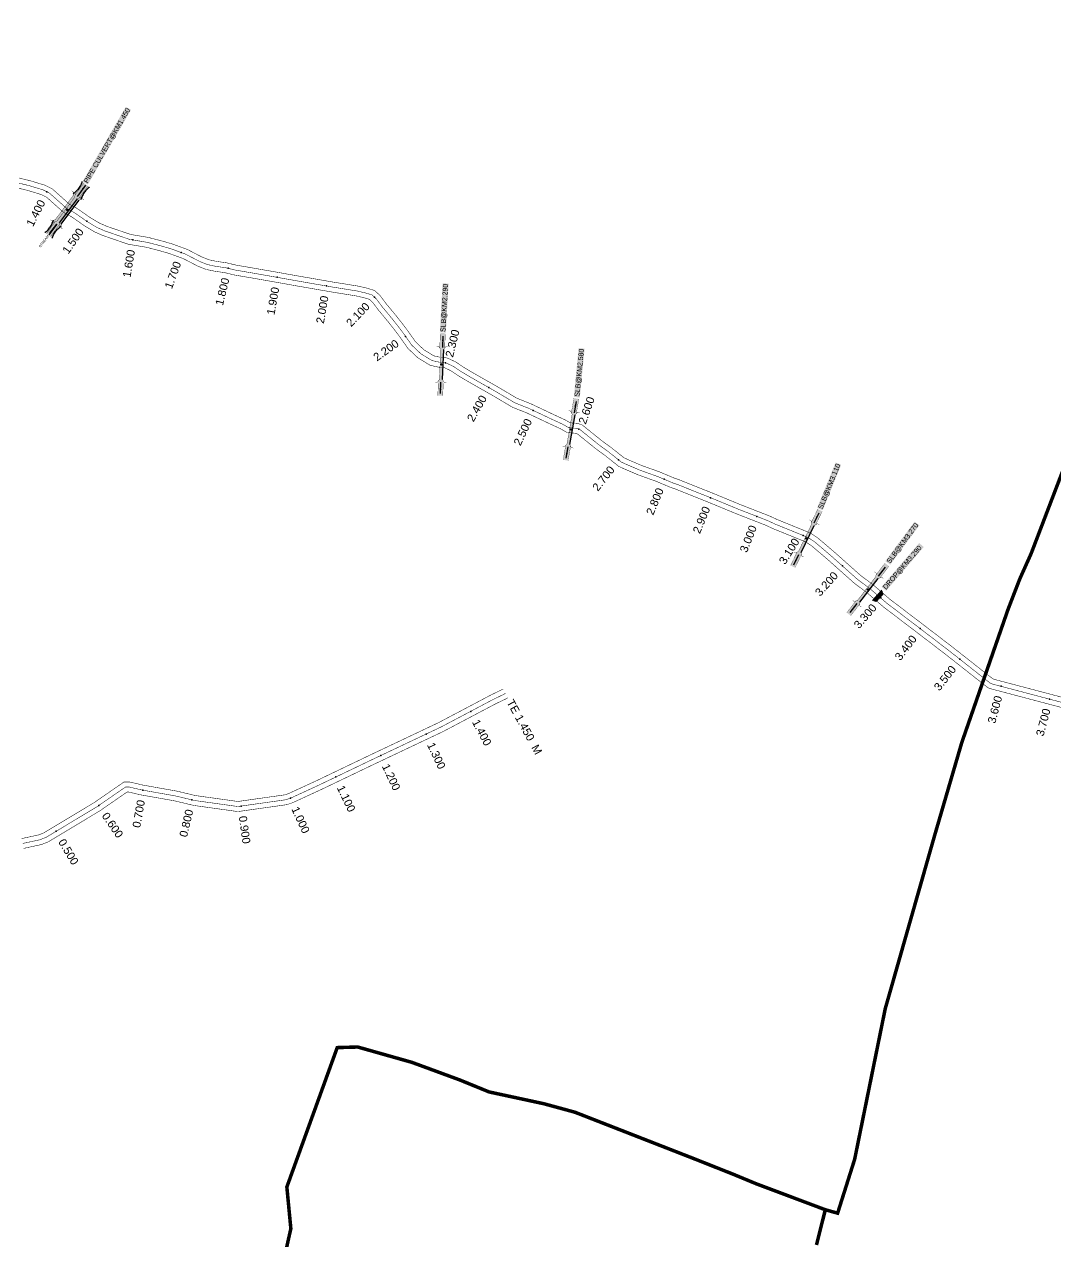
# Model space of a CAD drawing. Header units: inches. Extents: x 174104 to 230935, y 1583276 to 1631460.
# Drawn here: x 199732 to 201796, y 1609202 to 1611636 of the extents above; entities that cross this region are included whole.
import ezdxf
from ezdxf.enums import TextEntityAlignment as Align

# ---------------------------------------------------------------- set-up
doc = ezdxf.new("R2010")
doc.units = ezdxf.units.IN
doc.header["$LTSCALE"] = 15
doc.header["$MEASUREMENT"] = 0
doc.linetypes.add('ACAD_ISO02W100', pattern=[15, 12, -3])
doc.linetypes.add('HIDDEN2', pattern=[0.1875, 0.125, -0.0625])
for name, color, linetype in [('CANAL1', 7, 'Continuous'), ('CS', 134, 'Continuous'), ('CSMark', 72, 'Continuous'), ('STRUCTURE', 5, 'Continuous'), ('VILLAGE BOUNDRY', 5, 'Continuous')]:
    doc.layers.add(name, color=color, linetype=linetype)
doc.styles.get("Standard").update_dxf_attribs({"font": 'arial.ttf'})
doc.dimstyles.get("Standard").update_dxf_attribs({"dimtxt": 0.18, "dimasz": 0.18, "dimexe": 0.18, "dimexo": 0.0625, "dimgap": 0.09, "dimtad": 0, "dimtih": 1, "dimtoh": 1, "dimdec": 4, "dimzin": 0, "dimdsep": 46, "dimtxsty": 'Standard', "dimcen": 0.09, "dimadec": 0, "dimazin": 0, "dimtfac": 1, "dimtdec": 4, "dimtofl": 0, "dimtmove": 0, "dimatfit": 3, "dimfxl": 1, "dimtolj": 1, "dimtzin": 0, "dimarcsym": 0})

# ---------------------------------------------------------------- blocks, each defined once
blk = doc.blocks.new('DROP')
h = blk.add_hatch()
h.set_pattern_fill('ANSI31', color=1, scale=10, angle=45)
h.set_pattern_definition([(90, (-324.4107, -25.7687), (-1.25, 0), [])])
h.paths.add_polyline_path([(-9.9, -4.3), (-13.8, 4.1), (13.8, 4.1), (10.2, -4.3)])
at = {"layer": 'STRUCTURE', "color": 5, "const_width": 0.49}
blk.add_lwpolyline([(-9.9, -4.3), (-13.8, 4.1), (13.8, 4.1), (10.2, -4.3), (-9.9, -4.3)], dxfattribs=at)
at = {"layer": 'STRUCTURE', "color": 5}
blk.add_circle((0, 0), 1.33, dxfattribs=at)
blk = doc.blocks.new('SLB')
at = {"layer": 'STRUCTURE'}
h = blk.add_hatch(dxfattribs=at)
h.set_pattern_fill('DOTS', color=6, scale=20, angle=320.3722, style=0)
h.set_pattern_definition([(320.372247934, (-159.4327, -72.9564), (1.2786241598, 0.5641323054), [0, -1.25])])
h.paths.add_polyline_path([(769699.5, 1706871.1), (769699.5, 1706861.1), (769729.1, 1706861.1), (769732.1, 1706863.1), (769792.1, 1706863.1), (769795.1, 1706861.1), (769824.7, 1706861.1), (769824.7, 1706871.1), (769795.1, 1706871.1), (769792.1, 1706869.1), (769732.1, 1706869.1), (769729.1, 1706871.1)])
at = {"layer": 'STRUCTURE', "color": 6, "const_width": 0.628}
for points in [[(769726.1, 1706877.1), (769726.1, 1706873.1), (769732.1, 1706869.1), (769792.1, 1706869.1), (769798.1, 1706873.1), (769798.1, 1706877.1)], [(769726.1, 1706855.1), (769726.1, 1706859.1), (769732.1, 1706863.1), (769792.1, 1706863.1), (769798.1, 1706859.1), (769798.1, 1706855.1)]]:
    blk.add_lwpolyline(points, dxfattribs=at)
at = {"layer": 'STRUCTURE', "color": 6, "linetype": 'ACAD_ISO02W100', "ltscale": 0.5, "const_width": 0.5}
for points in [[(769699.5, 1706871.1), (769729.1, 1706871.1)], [(769699.5, 1706861.1), (769729.1, 1706861.1)], [(769795.1, 1706871.1), (769824.7, 1706871.1)], [(769795.1, 1706861.1), (769824.7, 1706861.1)]]:
    blk.add_lwpolyline(points, dxfattribs=at)
at = {"layer": 'STRUCTURE', "color": 6}
blk.add_lwpolyline([(769732.1, 1706863.1), (769792.1, 1706863.1)], dxfattribs=at)
blk.add_lwpolyline([(769732.1, 1706863.1), (769792.1, 1706863.1)], dxfattribs=at)
at = {"layer": 'STRUCTURE', "color": 0}
blk.add_circle((769762.1, 1706866.1), 1.24, dxfattribs=at)
for points in [[(769703.8, 1706866), (769726.7, 1706866)], [(769818.6, 1706865.8), (769795.7, 1706865.8)]]:
    blk.add_leader(points, dimstyle='Standard', override={"dimasz": 10, "dimgap": 0.09, "dimtad": 0}, dxfattribs=at)
blk = doc.blocks.new('SP')
at = {"layer": 'STRUCTURE'}
h = blk.add_hatch(dxfattribs=at)
h.set_pattern_fill('DASH', color=256, scale=8, style=0)
edge = h.paths.add_edge_path()
edge.add_spline(control_points=[(769825.7, 1706742.1), (769825.3, 1706741.8), (769823.8, 1706740.8), (769820.9, 1706740.3), (769817, 1706739.7), (769811.4, 1706738.9), (769804, 1706739.7), (769798.4, 1706741), (769795.6, 1706741.6)], knot_values=[0, 0, 0, 0, 1.613557, 5.24513, 8.624976, 13.470124, 22.190216, 30.746377, 30.746377, 30.746377, 30.746377], degree=3, periodic=0)
edge.add_line((769795.6, 1706741.6), (769792.6, 1706739.6))
edge.add_line((769792.6, 1706739.6), (769732.6, 1706739.6))
edge.add_line((769732.6, 1706739.6), (769729.6, 1706741.6))
edge.add_spline(control_points=[(769729.6, 1706741.6), (769726.9, 1706740.9), (769721.3, 1706739.5), (769713.9, 1706738.5), (769708.3, 1706739.1), (769704.4, 1706739.6), (769701.5, 1706740), (769700, 1706741), (769699.5, 1706741.3)], knot_values=[0, 0, 0, 0, 8.556161, 17.276253, 22.121402, 25.501247, 29.13282, 30.746377, 30.746377, 30.746377, 30.746377], degree=3, periodic=0)
edge.add_line((769699.5, 1706741.3), (769699.5, 1706722.1))
edge.add_spline(control_points=[(769699.5, 1706722.1), (769700, 1706722.4), (769701.4, 1706723.4), (769704.3, 1706724), (769708.2, 1706724.5), (769713.8, 1706725.3), (769721.2, 1706724.5), (769726.8, 1706723.3), (769729.6, 1706722.6)], knot_values=[0, 0, 0, 0, 1.613557, 5.24513, 8.624976, 13.470124, 22.190216, 30.746377, 30.746377, 30.746377, 30.746377], degree=3, periodic=0)
edge.add_line((769729.6, 1706722.6), (769732.6, 1706724.6))
edge.add_line((769732.6, 1706724.6), (769792.6, 1706724.6))
edge.add_line((769792.6, 1706724.6), (769795.6, 1706722.6))
edge.add_spline(control_points=[(769795.6, 1706722.6), (769798.4, 1706723.3), (769803.9, 1706724.8), (769811.3, 1706725.8), (769817, 1706725.1), (769820.9, 1706724.7), (769823.8, 1706724.2), (769825.2, 1706723.3), (769825.7, 1706723)], knot_values=[0, 0, 0, 0, 8.556161, 17.276253, 22.121402, 25.501247, 29.13282, 30.746377, 30.746377, 30.746377, 30.746377], degree=3, periodic=0)
edge.add_line((769825.7, 1706723), (769825.7, 1706742.1))
h.paths.add_polyline_path([(769764.2, 1706732.1, -1), (769761.1, 1706732.1, -1)], flags=0)
h.paths.add_polyline_path([(769761.1, 1706732.1, 1), (769764.2, 1706732.1, 1)], flags=16)
at = {"layer": 'STRUCTURE', "const_width": 0.628}
for points in [[(769726.6, 1706747.6), (769726.6, 1706743.6), (769732.6, 1706739.6), (769792.6, 1706739.6), (769798.6, 1706743.6), (769798.6, 1706747.6)], [(769726.6, 1706716.6), (769726.6, 1706720.6), (769732.6, 1706724.6), (769792.6, 1706724.6), (769798.6, 1706720.6), (769798.6, 1706716.6)]]:
    blk.add_lwpolyline(points, dxfattribs=at)
at = {"layer": 'STRUCTURE', "color": 3}
blk.add_lwpolyline([(769732.6, 1706724.6), (769792.6, 1706724.6)], dxfattribs=at)
blk.add_lwpolyline([(769732.6, 1706724.6), (769792.6, 1706724.6)], dxfattribs=at)
at = {"layer": 'STRUCTURE', "color": 0}
blk.add_circle((769762.6, 1706732.1), 1.55, dxfattribs=at)
at = {"layer": 'STRUCTURE'}
for points in [[(769699.5, 1706741.3), (769700.9, 1706740.5), (769704.4, 1706739.6), (769707.8, 1706739.2), (769712.6, 1706738.8), (769721.3, 1706739.7), (769729.6, 1706741.6)], [(769825.7, 1706742.1), (769824.3, 1706741.3), (769820.8, 1706740.3), (769817.5, 1706739.8), (769812.7, 1706739.2), (769804, 1706739.9), (769795.6, 1706741.6)], [(769825.7, 1706723), (769824.3, 1706723.8), (769820.8, 1706724.7), (769817.4, 1706725.1), (769812.6, 1706725.5), (769803.9, 1706724.6), (769795.6, 1706722.6)], [(769699.5, 1706722.1), (769700.9, 1706723), (769704.4, 1706724), (769707.7, 1706724.5), (769712.5, 1706725), (769721.2, 1706724.4), (769729.6, 1706722.6)]]:
    blk.add_spline(points, degree=3, dxfattribs=at)
at = {"layer": 'STRUCTURE', "color": 0}
blk.add_text('STREAM', height=5, dxfattribs=at).set_placement((769684.3, 1706732.1), align=Align.MIDDLE_CENTER)
for points in [[(769727.4, 1706732.1), (769700.8, 1706732.1)], [(769824.4, 1706732.1), (769800.5, 1706732.1)]]:
    blk.add_leader(points, dimstyle='Standard', override={"dimasz": 10, "dimgap": 0.09, "dimtad": 0}, dxfattribs=at)

msp = doc.modelspace()

# ---------------------------------------------------------------- linework, layer by layer
at = {"layer": 'CANAL1', "color": 1, "linetype": 'HIDDEN2', "ltscale": 4, "const_width": 1}
for points in [[(199699.4513, 1611323.88767), (199741.94595, 1611313.42934), (199770.14405, 1611304.85314), (199782.7451, 1611298.41357), (199816.40595, 1611268.30696), (199823.25242, 1611264.34568), (199832.25698, 1611259.52531), (199858.26835, 1611241.37193), (199877.00956, 1611230.09817), (199892.58008, 1611223.16834), (199942.32386, 1611206.10459), (199978.21894, 1611200.0843), (200006.45722, 1611192.7454), (200024.87475, 1611187.39183), (200054.25367, 1611176.73084), (200082.8141, 1611161.90999), (200098.6836, 1611155.55913), (200115.75738, 1611152.00031), (200134.83811, 1611149.35341), (200153.86715, 1611144.69267), (200187.7543, 1611138.92109), (200234.55134, 1611130.71918), (200276.41217, 1611123.25739), (200348.63225, 1611110.69041), (200398.36026, 1611102.70183), (200414.73034, 1611098.88192), (200428.09153, 1611094.8489), (200437.31969, 1611085.99951), (200447.05385, 1611072.62735), (200469.83599, 1611045.15455), (200488.60134, 1611020.96597), (200507.46925, 1610994.37642), (200525.52951, 1610977.23105), (200547.78813, 1610963.65138), (200562.99038, 1610960.27724), (200569.35513, 1610960.53183), (200576.02836, 1610958.89785), (200590.52313, 1610952.08276), (200605.60171, 1610941.94862), (200623.34232, 1610931.3468), (200674.33108, 1610902.35184), (200713.39659, 1610879.22002), (200741.16594, 1610868.24717), (200786.09511, 1610846.98803), (200809.66679, 1610836.10237), (200820.90146, 1610829.6263), (200829.28423, 1610828.81059), (200836.75449, 1610828.18323), (200844.19387, 1610825.59006), (200850.04021, 1610820.73335), (200881.48135, 1610795.37157), (200899.98933, 1610781.8893), (200926.6007, 1610760.7331), (200936.12202, 1610756.31582), (200964.26386, 1610744.27414), (200999.84594, 1610731.54553), (201030.00741, 1610718.84668), (201038.4886, 1610716.03575), (201085.13346, 1610697.33612), (201102.47709, 1610690.49095), (201161.61566, 1610666.09059), (201219.36735, 1610643.57042), (201234.13285, 1610636.69134), (201300.26922, 1610609.82704), (201313.31948, 1610601.20715), (201347.81732, 1610571.79251), (201399.54675, 1610525.72245), (201423.53329, 1610507.92039), (201457.94862, 1610478.35385), (201542.85596, 1610413.64597), (201585.1766, 1610381.15649), (201665.21162, 1610318.09449), (201670.56099, 1610316.36493), (201824.2197, 1610275.76538)], [(199728.80234, 1609997.87734), (199763.73651, 1610005.43482), (199775.73961, 1610010.18924), (199809.14864, 1610030.2438), (199877.92673, 1610071.60186), (199922.74373, 1610102.59681), (199934.59199, 1610110.76277), (199942.31936, 1610110.76941), (199967.73013, 1610104.81337), (200034.74452, 1610092.96254), (200072.84079, 1610083.86938), (200159.43838, 1610071.80113), (200255.18902, 1610085.33759), (200264.77757, 1610088.49752), (200321.14931, 1610114.44127), (200431.13992, 1610167.10516), (200565.60723, 1610230.68788), (200671.03685, 1610286.34059), (200690.39902, 1610295.59916), (200694.91935, 1610298.08957)]]:
    msp.add_lwpolyline(points, dxfattribs=at)
at = {"layer": 'CANAL1', "color": 200, "const_width": 1}
for points in [[(199701.80489, 1611333.60683), (199744.59767, 1611323.07512), (199773.90367, 1611314.16197), (199788.44753, 1611306.72955), (199822.30514, 1611276.44696), (199828.11753, 1611273.08398), (199837.49645, 1611268.06322), (199863.71349, 1611249.76629), (199881.63739, 1611238.98418), (199896.24262, 1611232.48396), (199944.78987, 1611215.83066), (199980.30772, 1611209.87365), (200009.11107, 1611202.38788), (200027.97925, 1611196.90332), (200058.27939, 1611185.90804), (200086.98486, 1611171.01193), (200101.58377, 1611165.16954), (200117.46662, 1611161.85897), (200136.71954, 1611159.18818), (200155.89872, 1611154.49066), (200189.45698, 1611148.77509), (200236.29195, 1611140.56654), (200278.14677, 1611133.10582), (200350.28255, 1611120.55351), (200400.29189, 1611112.51974), (200417.31403, 1611108.54767), (200433.27989, 1611103.72844), (200444.88193, 1611092.60261), (200454.95291, 1611078.76775), (200477.63741, 1611051.41269), (200496.63324, 1611026.92702), (200515.06081, 1611000.95801), (200531.64427, 1610985.21464), (200551.57743, 1610973.05369), (200563.88884, 1610970.32117), (200570.3641, 1610970.58018), (200579.37814, 1610968.37304), (200595.46825, 1610960.80787), (200610.95945, 1610950.39641), (200628.37941, 1610939.98621), (200679.3506, 1610911.00124), (200717.80918, 1610888.2288), (200745.14622, 1610877.42678), (200790.33005, 1610856.04714), (200814.2695, 1610844.99163), (200824.02214, 1610839.36987), (200830.18696, 1610838.76998), (200838.8517, 1610838.04231), (200849.19291, 1610834.43763), (200856.37475, 1610828.47149), (200887.56824, 1610803.30948), (200906.04754, 1610789.84809), (200931.89062, 1610769.30269), (200940.19415, 1610765.45039), (200967.9183, 1610753.58744), (201003.47299, 1610740.86862), (201033.52602, 1610728.21543), (201041.92536, 1610725.43163), (201088.82962, 1610706.62801), (201106.21995, 1610699.7644), (201165.33956, 1610675.37186), (201223.29945, 1610652.77051), (201238.12857, 1610645.86179), (201304.95229, 1610618.71829), (201319.34177, 1610609.21383), (201354.38756, 1610579.33198), (201405.8645, 1610533.48678), (201429.77932, 1610515.73796), (201464.24297, 1610486.12989), (201548.93142, 1610421.58883), (201591.31606, 1610389.05022), (201669.99307, 1610327.05824), (201673.37854, 1610325.96365), (201826.73339, 1610285.44439)], [(199697.09771, 1611314.16851), (199739.29422, 1611303.78355), (199766.38443, 1611295.54432), (199777.04267, 1611290.09759), (199810.50676, 1611260.16696), (199818.38731, 1611255.60738), (199827.01752, 1611250.98741), (199852.82321, 1611232.97756), (199872.38172, 1611221.21216), (199888.91754, 1611213.85271), (199939.85785, 1611196.37851), (199976.13017, 1611190.29496), (200003.80337, 1611183.10291), (200021.77026, 1611177.88033), (200050.22794, 1611167.55364), (200078.64335, 1611152.80805), (200095.78342, 1611145.94871), (200114.04814, 1611142.14166), (200132.95668, 1611139.51865), (200151.83557, 1611134.89468), (200186.05162, 1611129.06708), (200232.81074, 1611120.87182), (200274.67756, 1611113.40896), (200346.98195, 1611100.82731), (200396.42862, 1611092.88393), (200412.14665, 1611089.21617), (200422.90317, 1611085.96936), (200429.75745, 1611079.39642), (200439.1548, 1611066.48695), (200462.03457, 1611038.89641), (200480.56944, 1611015.00492), (200499.87768, 1610987.79483), (200519.41475, 1610969.24746), (200543.99882, 1610954.24907), (200562.09192, 1610950.2333), (200568.34616, 1610950.48347), (200572.67857, 1610949.42266), (200585.57802, 1610943.35765), (200600.24397, 1610933.50083), (200618.30523, 1610922.70739), (200669.31156, 1610893.70244), (200708.98401, 1610870.21124), (200737.18565, 1610859.06757), (200781.86017, 1610837.92892), (200805.06408, 1610827.2131), (200817.78079, 1610819.88274), (200828.38151, 1610818.8512), (200834.65729, 1610818.32415), (200839.19482, 1610816.74249), (200843.70566, 1610812.99522), (200875.39446, 1610787.43367), (200893.93111, 1610773.93051), (200921.31079, 1610752.1635), (200932.04989, 1610747.18125), (200960.60941, 1610734.96085), (200996.2189, 1610722.22243), (201026.48879, 1610709.47793), (201035.05185, 1610706.63988), (201081.4373, 1610688.04423), (201098.73423, 1610681.21749), (201157.89175, 1610656.80931), (201215.43526, 1610634.37033), (201230.13714, 1610627.52088), (201295.58614, 1610600.93579), (201307.29719, 1610593.20048), (201341.24708, 1610564.25304), (201393.22899, 1610517.95812), (201417.28727, 1610500.10283), (201451.65426, 1610470.57781), (201536.7805, 1610405.70311), (201579.03714, 1610373.26276), (201660.43018, 1610309.13074), (201667.74345, 1610306.76621), (201821.70602, 1610266.08637)], [(199726.58931, 1610007.62991), (199760.81839, 1610015.03486), (199771.29533, 1610019.18476), (199804.00195, 1610038.81769), (199872.50053, 1610080.00768), (199917.06225, 1610110.82607), (199931.47584, 1610120.76009), (199943.4714, 1610120.7704), (199969.74338, 1610114.61251), (200036.77783, 1610102.75812), (200074.69601, 1610093.70747), (200159.42842, 1610081.89916), (200252.90614, 1610095.11429), (200261.11054, 1610097.81807), (200316.89942, 1610123.49358), (200426.84328, 1610176.13508), (200561.13362, 1610239.63412), (200666.54401, 1610295.27668), (200685.82553, 1610304.49668), (200690.09388, 1610306.84827)], [(199731.01536, 1609988.12477), (199766.65464, 1609995.83478), (199780.18389, 1610001.19371), (199814.29532, 1610021.6699), (199883.35293, 1610063.19605), (199928.42522, 1610094.36754), (199937.70814, 1610100.76544), (199941.16732, 1610100.76841), (199965.71688, 1610095.01424), (200032.71121, 1610083.16695), (200070.98557, 1610074.03128), (200159.44834, 1610061.7031), (200257.47191, 1610075.56089), (200268.44461, 1610079.17697), (200325.3992, 1610105.38897), (200435.43656, 1610158.07524), (200570.08084, 1610221.74164), (200675.52969, 1610277.4045), (200694.97252, 1610286.70164), (200699.74482, 1610289.33087)]]:
    msp.add_lwpolyline(points, dxfattribs=at)
at = {"layer": 'CS'}
for p in [(199776.9598, 1611301.37006), (199857.03789, 1611242.23067), (199949.22411, 1611204.94728), (200045.78459, 1611179.80409), (200139.71041, 1611148.16005), (200238.03573, 1611130.09808), (200336.52748, 1611112.79676), (200432.84167, 1611090.29373), (200494.93909, 1611012.03452), (200574.62866, 1610959.24057), (200661.33615, 1610909.74146), (200750.01698, 1610864.05912), (200841.6993, 1610826.4596), (200920.70513, 1610765.42011), (201012.3546, 1610726.27902), (201105.26174, 1610689.34201), (201197.98602, 1610651.90803), (201290.42718, 1610613.82483), (201369.0267, 1610552.90351), (201445.7276, 1610488.85305), (201524.66976, 1610427.50567), (201603.8559, 1610366.43851), (201686.28615, 1610312.21004), (201782.9683, 1610286.66478), (200625.23964, 1610262.1658), (200536.16351, 1610216.76545), (200445.76053, 1610174.0185), (200355.53243, 1610130.90403), (199969.33525, 1610104.52952), (200067.40294, 1610085.16733), (200264.93779, 1610088.57125), (199881.49411, 1610074.06902), (200166.34463, 1610072.77748), (199795.93859, 1610022.31416)]:
    msp.add_point(p, dxfattribs=at)
at = {"layer": 'VILLAGE BOUNDRY', "linetype": 'HIDDEN2', "ltscale": 20}
for points in [[(201334.75255, 1609265.47158, 7, 7, 0), (201359.37187, 1609258.57168, 7, 7, 0), (201393.42037, 1609366.16589, 7, 7, 0), (201454.67588, 1609667.63815, 7, 7, 0), (201553.44517, 1610013.94379, 7, 7, 0), (201607.81695, 1610199.87611, 7, 7, 0), (201700.45636, 1610466.37167, 7, 7, 0), (201723.76934, 1610526.83054, 7, 7, 0), (201746.45705, 1610577.44026, 7, 7, 0), (201795.0316, 1610704.47859, 7, 7, 0), (201833.61892, 1610805.40569, 7, 7, 0), (201842.71641, 1610845.58214, 4.72212, 4.72212, 0), (202036.03879, 1611235.11555, 4.72212, 4.72212, 0), (202048.60831, 1611282.3562, 4.72212, 4.72212, 0), (202063.2574, 1611334.77442, 4.72212, 4.72212, 0), (202076.75332, 1611390.31598, 4.72212, 4.72212, 0), (202092.41325, 1611448.28639, 4.72212, 4.72212, 0), (202105.95652, 1611502.15784, 4.72212, 4.72212, 0), (202121.50685, 1611564.66326, 4.72212, 4.72212, 0), (202144.4784, 1611656.9987, 4.72212, 4.72212, 0)], [(199843.98601, 1607133.49973, 7, 7, 0), (199874.96978, 1607301.78557, 7, 7, 0), (199863.71392, 1607463.23524, 7, 7, 0), (199955.12519, 1607716.14154, 7, 7, 0), (200027.42826, 1608049.39443, 7, 7, 0), (200094.36567, 1608449.00596, 7, 7, 0), (200176.63609, 1608832.8444, 7, 7, 0), (200265.4294, 1609227.72742, 7, 7, 0), (200257.43629, 1609310.98472, 7, 7, 0), (200358.24199, 1609589.71409, 7, 7, 0), (200399.27148, 1609590.86879, 7, 7, 0), (200507.72428, 1609560.17956, 7, 7, 0), (200603.46879, 1609524.97576, 7, 7, 0), (200662.07346, 1609501.03993, 7, 7, 0), (200771.90844, 1609477.39309, 7, 7, 0), (200834.04834, 1609460.39201, 7, 7, 0), (201074.6296, 1609366.53623, 7, 7, 0), (201151.76398, 1609335.91325, 7, 7, 0), (201196.57897, 1609317.32813, 7, 7, 0), (201334.75255, 1609265.47158, 0, 0, 0)]]:
    msp.add_lwpolyline(points, format="xyseb", dxfattribs=at)
at = {"layer": 'VILLAGE BOUNDRY', "linetype": 'HIDDEN2', "ltscale": 20, "const_width": 7}
msp.add_lwpolyline([(201317.09199, 1609195.06795), (201334.75255, 1609265.47158), (201359.37187, 1609258.57168), (201393.42037, 1609366.16589), (201454.67588, 1609667.63815), (201553.44517, 1610013.94379), (201607.81695, 1610199.87611), (201700.45636, 1610466.37167), (201723.76934, 1610526.83054), (201746.45705, 1610577.44026), (201795.0316, 1610704.47859), (201833.61892, 1610805.40569)], dxfattribs=at)

# ---------------------------------------------------------------- block references
at = {"rotation": 48.25728754501572}
msp.add_blockref('DROP', (201441, 1610492, 100), dxfattribs=at)
at = {"layer": 'STRUCTURE', "color": 0}
for name, p, rotation in [('SP', (1111597.09549, -24011.0984, 100), 53.41878998662139), ('SLB', (1111704.95488, -24090.51809, 100), 53.41878998662139), ('SLB', (1874622.24959, 772228.08801, 100), 87.66282540219113), ('SLB', (1749974.79669, 559130.46671, 100), 80.10237611395421), ('SLB', (1405191.50707, 176535.65006, 100), 64.2876549720238), ('SLB', (1080914.58705, -42495.7424, 100), 52.2900282409781)]:
    msp.add_blockref(name, p, dxfattribs=dict(at, rotation=rotation))

# ---------------------------------------------------------------- texts
at = {"layer": 'CSMark', "color": 1}
for s, rotation, p in [('1.400', 62.93137776, (199767.85865, 1611283.56082)), ('1.500', 55.08873157, (199845.59174, 1611225.82988)), ('1.600', 80.47902936, (199945.91594, 1611185.22278)), ('1.700', 70.05523162, (200038.96231, 1611161.00365)), ('1.800', 76.23758683, (200134.95248, 1611128.73424)), ('1.900', 79.89305615, (200234.52601, 1611110.40844)), ('2.000', 80.12883021, (200333.09881, 1611093.09284)), ('2.100', 46.20031255, (200418.99889, 1611075.85845)), ('2.300', 76.24149565, (200595.32949, 1611025.25455)), ('2.200', 35.35945522, (200478.62834, 1611000.46043)), ('2.400', 60.37509923, (200651.44975, 1610892.35586)), ('2.600', 70.78277668, (200866.29973, 1610890.43234)), ('2.500', 64.67788609, (200741.46285, 1610845.98077)), ('2.700', 51.51509412, (200908.25896, 1610749.76467)), ('2.800', 67.16750189, (201004.59383, 1610707.84616)), ('2.900', 67.57913284, (201097.6336, 1610670.85386)), ('3.000', 68.69679704, (201190.71996, 1610633.27461)), ('3.100', 58.09889714, (201277.19017, 1610606.14851)), ('3.200', 48.31184476, (201355.72518, 1610537.96799)), ('3.300', 49.33380457, (201432.69458, 1610473.68267)), ('3.400', 52.68897737, (201512.54694, 1610411.59853)), ('3.500', 51.76436388, (201591.47796, 1610350.72907)), ('3.600', 75.199594, (201681.17709, 1610292.87361)), ('3.700', 75.199594, (201777.85925, 1610267.32835)), ('0.700', 79.971485, (199965.85248, 1610084.8351)), ('0.800', 76.57531798, (200062.7596, 1610065.71381))]:
    msp.add_text(s, height=16, rotation=rotation, dxfattribs=at).set_placement(p, align=Align.MIDDLE_RIGHT)
for s, rotation, p in [('TE 1.450  M', 298.71015385, (200703.53634, 1610284.37496)), ('1.400', 297.82804911, (200634.57603, 1610244.47875)), ('1.300', 295.30707553, (200544.7129, 1610198.68485)), ('1.200', 295.30707549, (200454.30992, 1610155.9379)), ('1.100', 295.58526092, (200364.16951, 1610112.86516)), ('0.600', 304.6673053, (199892.87031, 1610057.61964)), ('1.000', 294.71313048, (200273.29929, 1610070.403)), ('0.900', 278.04669471, (200169.14424, 1610052.9744)), ('0.500', 300.9752899, (199806.23196, 1610005.16637))]:
    msp.add_text(s, height=16, rotation=rotation, dxfattribs=at).set_placement(p, align=Align.MIDDLE_LEFT)
at = {"layer": 'STRUCTURE', "color": 5, "char_height": 10, "attachment_point": 1, "bg_fill": 1, "box_fill_scale": 1.1, "bg_fill_color": 7, "bg_fill_true_color": 16777215, "bg_fill_transparency": 0}
for s, insert, width, rotation in [('PIPE CULVERT@KM1.450', (199850.2247, 1611322.11561), 170.4478854, 59.94687775), ('SLB@KM2.290', (200564.55984, 1611021.20545), 96.041337, 86.75801231), ('SLB@KM2.580', (200832.74377, 1610891.91554), 96.041337, 84.44214328), ('SLB@KM3.110', (201319.74324, 1610669.47389), 96.041337, 67.89322923), ('SLB@KM3.270', (201456.30148, 1610562.85399), 96.041337, 53.41835538), ('DROP@KM3.290', (201448.74715, 1610511.2343), 113.3831066, 49.33380461)]:
    msp.add_mtext(s, dxfattribs=dict(at, insert=insert, width=width, rotation=rotation))

doc.saveas('drawing.dxf')
